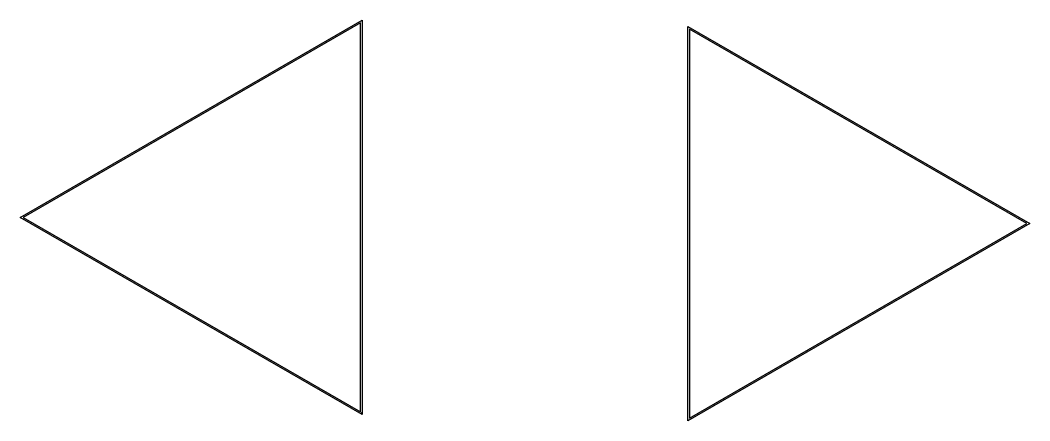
# Model space of a CAD drawing. Extents: x 22 to 288, y 231 to 337.
import ezdxf

# ---------------------------------------------------------------- set-up
doc = ezdxf.new("R2010")
doc.units = 0
doc.layers.add('Layer_1', color=7, linetype='CONTINUOUS')

msp = doc.modelspace()

# ---------------------------------------------------------------- linework, layer by layer
at = {"layer": 'Layer_1', "color": 1}
for points in [[(21.873931, 284.669442), (112.062102, 336.739585), (112.063011, 232.956043), (112.06392, 232.599298), (21.873931, 284.669442), (21.873931, 284.669442)], [(22.697852, 284.669442), (111.649915, 233.312787), (111.649915, 336.024733), (22.697852, 284.669442), (22.697852, 284.669442)], [(197.936073, 334.711096), (197.936073, 335.066932), (288.126062, 282.999061), (197.936073, 230.930281), (197.936073, 334.711096), (197.936073, 334.711096)], [(198.347806, 231.643315), (287.299414, 282.999061), (198.347806, 334.354806), (198.347806, 231.643315), (198.347806, 231.643315)], [(111.85669, 232.956043), (111.959851, 233.134642), (111.85669, 232.956043), (111.85669, 232.956043)]]:
    msp.add_lwpolyline(points, dxfattribs=at)

doc.saveas('drawing.dxf')
